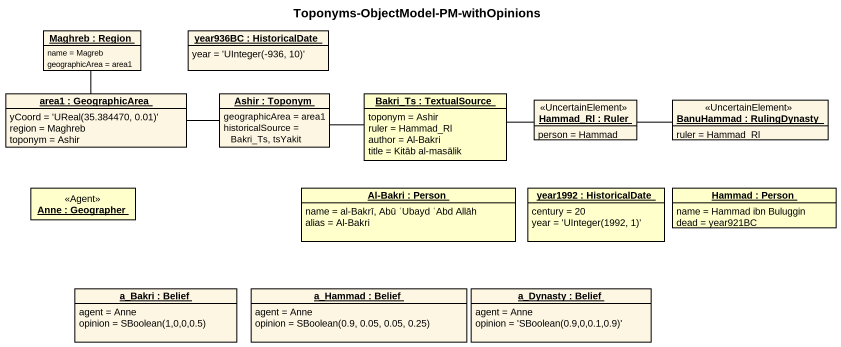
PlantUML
@startuml
title Toponyms-ObjectModel-PM-withOpinions
hide circle
hide empty members
object "Maghreb : Region" as Maghreb {
  name = Magreb
  geographicArea = area1
}
object "year936BC : HistoricalDate" as year936BC {
  year = 'UInteger(-936, 10)'
}
object "area1 : GeographicArea" as area1 {
  yCoord = 'UReal(35.384470, 0.01)'
  region = Maghreb
  toponym = Ashir
}
object "Ashir : Toponym" as Ashir {
  geographicArea = area1
  historicalSource = Bakri_Ts, tsYakit
}
object "Bakri_Ts : TextualSource" as Bakri_Ts #FFFFCC {
  toponym = Ashir
  ruler = Hammad_Rl
  author = Al-Bakri
  title = Kitāb al-masālik
}
object "Hammad_Rl : Ruler" as Hammad_Rl <<UncertainElement>> {
  person = Hammad
}
object "BanuHammad : RulingDynasty" as BanuHammad <<UncertainElement>> {
  ruler = Hammad_Rl
}
object "Anne : Geographer" as Anne <<Agent>> #FFFFCC
object "Al-Bakri : Person" as Al_Bakri #FFFFCC {
  name = al-Bakrī, Abū ʿUbayd ʿAbd Allāh
  alias = Al-Bakri
}
object "year1992 : HistoricalDate" as year1992 #FFFFCC {
  century = 20
  year = 'UInteger(1992, 1)'
}
object "Hammad : Person" as Hammad #FFFFCC {
  name = Hammad ibn Buluggin
  dead = year921BC
}
object "a_Bakri : Belief" as a_Bakri {
  agent = Anne
  opinion = SBoolean(1,0,0,0.5)
}
object "a_Hammad : Belief" as a_Hammad {
  agent = Anne
  opinion = SBoolean(0.9, 0.05, 0.05, 0.25)
}
object "a_Dynasty : Belief" as a_Dynasty {
  agent = Anne
  opinion = 'SBoolean(0.9,0,0.1,0.9)'
}
area1 -up- Maghreb
area1 -right- Ashir
Ashir -right- Bakri_Ts
Bakri_Ts -right- Hammad_Rl
Hammad_Rl -right- BanuHammad
@enduml
